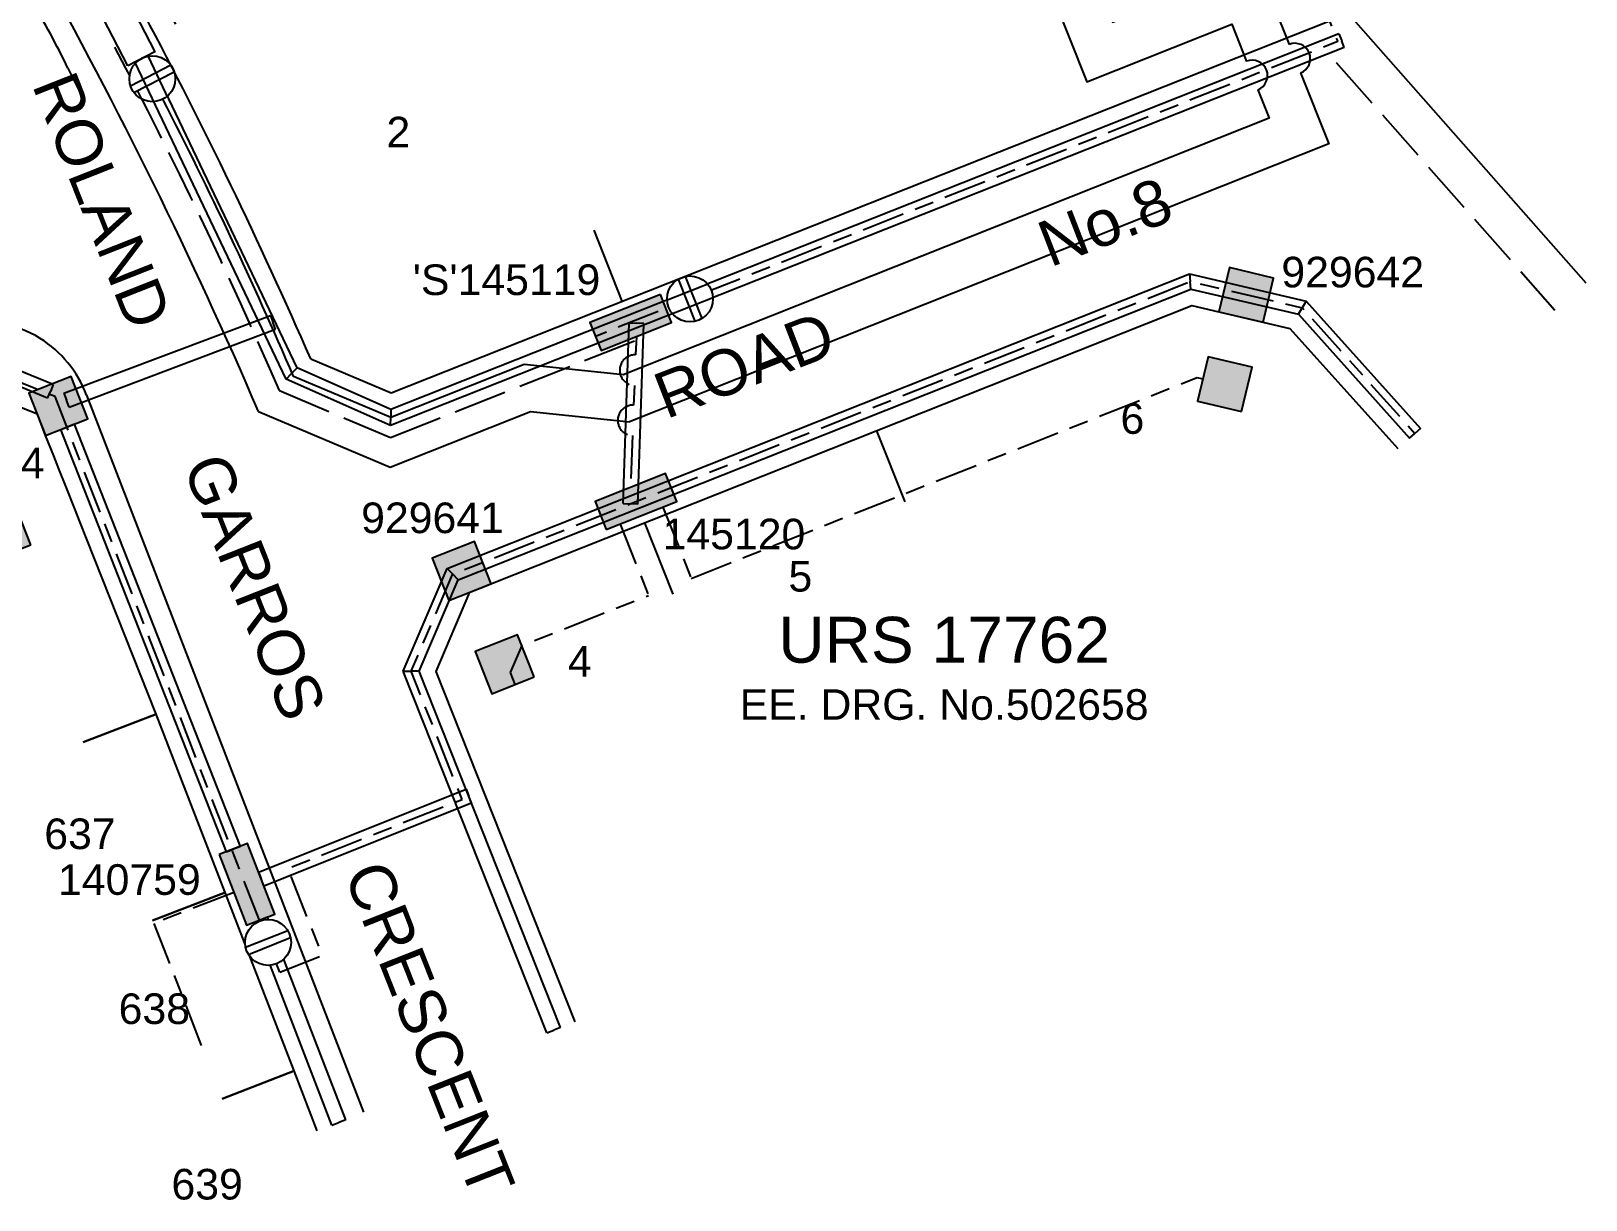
# Model space of a CAD drawing. Header units: metres. Extents: x 310835 to 311433, y 6270349 to 6270744.
# Drawn here: x 311328.8 to 311430.4, y 6270509 to 6270585.3 of the extents above; entities that cross this region are included whole.
import ezdxf
from ezdxf.enums import TextEntityAlignment as Align

# ---------------------------------------------------------------- set-up
doc = ezdxf.new("R2010")
doc.units = ezdxf.units.M
doc.header["$LTSCALE"] = 0.7
for name, pattern in [('Cable Exist OH', [1, 1, 0]), ('Cable Exist UG', [8.2, 4, -1.2, 1.8, -1.2]), ('IE Trench LV', [6.5, 5, -1.5])]:
    doc.linetypes.add(name, pattern=pattern)
doc.layers.get('0').update_dxf_attribs({"color": 6})
for name, color, linetype in [('_User Miscellaneous11', 7, 'Continuous'), ('_User Miscellaneous4', 7, 'Continuous'), ('_User Miscellaneous6', 7, 'Continuous'), ('_User Miscellaneous7', 150, 'Continuous'), ('_User Miscellaneous8', 7, 'Continuous'), ('_User_LV_Exist', 7, 'Continuous'), ('Cadastre Developer_SP_NEW', 4, 'Continuous'), ('Cadastre Land Parcels_SP_EXT', 4, 'Continuous'), ('Cadastre Roads_SP_EXT', 4, 'Continuous'), ('Cadastre Roads_SP_NEW', 8, 'Continuous'), ('Equip_LV_NEW', 5, 'Continuous'), ('Mains_LV_NEW_T84', 2, 'Continuous'), ('SupportsUG_SP_LV_EXT', 7, 'Continuous'), ('SupportsUG_SP_LV_NEW', 2, 'Continuous'), ('SupportsUG_SP_LV_SL_EXT', 7, 'Continuous'), ('Trench_SP_NEW', 2, 'Continuous'), ('UG_Details_SP_MISC', 7, 'Continuous')]:
    doc.layers.add(name, color=color, linetype=linetype)
doc.layers.add('_User Miscellaneous12', color=7, linetype='Continuous', lineweight=35)
doc.styles.add('ARIAL', font='arial.ttf', dxfattribs={"height": 2})
doc.styles.add('ARIAL 3.0', font='arial.ttf', dxfattribs={"height": 3})
doc.styles.add('COLUMN_LABEL', font='arial.ttf')
doc.styles.add('POLE_LABEL', font='arial.ttf')
doc.styles.get("Standard").update_dxf_attribs({"font": 'arial.ttf'})
doc.styles.add('style1', font='iso3098b.shx')
doc.linetypes.add('Cable New UG', pattern='A,8,-1,["x",style1,S=3.5,R=0,X=0.35,Y=-1],-3.5', length=12.5)

# ---------------------------------------------------------------- blocks, each defined once
blk = doc.blocks.new('PILLAR_EXT')
blk.add_hatch(color=256).paths.add_polyline_path([(-2.475, 2.49), (-2.475, 0.51), (2.475, 0.51), (2.475, 2.49)])
blk.add_lwpolyline([(-2.475, 0.51), (2.475, 0.51), (2.475, 2.49), (-2.475, 2.49)], close=True)
for tag, p, flags in [('OWNED_BY', (0, 1.3), 9), ('STATE', (0, 1.1), 9), ('SUPPORT_TYPE', (0, 0.9), 9), ('USAGE', (0, 0.7), 9), ('LEGEND', (0, 0.5), 9), ('LOCATION', (0, 0.3), 9), ('NOTES', (0, 0.1), 9), ('PARENT', (0, -0.1), 9), ('STREETNAME', (0, -0.3), 9), ('SUBURB', (0, -0.5), 1)]:
    blk.add_attdef(tag, p, '', height=0.2, dxfattribs=dict(flags=flags))
at = {"layer": '_User Miscellaneous6', "style": 'ARIAL', "flags": 8}
blk.add_attdef('ASSET_NUM', text='', height=2, dxfattribs=at).set_placement((1.5, 7.5), align=Align.TOP_LEFT)
blk = doc.blocks.new('*U89')
at = {"layer": '_User Miscellaneous7'}
blk.add_hatch(color=256, dxfattribs=at).paths.add_polyline_path([(-0.47, -12.51), (2.5, -12.51), (2.5, -9.54), (-0.47, -9.54)])
at = {"layer": '_User Miscellaneous8'}
blk.add_hatch(color=256, dxfattribs=at).paths.add_polyline_path([(-1.49, -1.49), (1.48, -1.49), (1.48, 1.48), (-1.49, 1.48)])
at = {"layer": '_User Miscellaneous7'}
blk.add_lwpolyline([(2.5, -12.51), (2.5, -9.54), (-0.47, -9.54), (-0.47, -12.51)], close=True, dxfattribs=at)
at = {"layer": '_User Miscellaneous8'}
blk.add_lwpolyline([(1.48, -1.49), (1.48, 1.48), (-1.49, 1.48), (-1.49, -1.49)], close=True, dxfattribs=at)
at = {"flags": 9}
for tag, style, p in [('STRUCTURE_PLANT_NUMBER', 'POLE_LABEL', (1.81, 0.03)), ('STREET_CODE', 'COLUMN_LABEL', (1.81, -0.2))]:
    blk.add_attdef(tag, text='', height=0.2, dxfattribs=dict(at, style=style)).set_placement(p, align=Align.MIDDLE_LEFT)
for tag, p in [('COLUMN_TYPE', (1.81, -0.4)), ('OWNED_BY', (1.81, -0.6)), ('STATE', (1.81, -0.8)), ('USAGE', (1.81, -1)), ('STREETNAME', (1.81, -1.6)), ('SUBURB', (1.81, -1.8)), ('LEGEND', (1.81, -1.2)), ('LOCATION', (1.81, -1.4)), ('NOTES', (1.81, -2))]:
    blk.add_attdef(tag, text='', height=0.2, dxfattribs=at).set_placement(p, align=Align.MIDDLE_LEFT)
at = {"flags": 1}
blk.add_attdef('Z', (1.81, -2.35), '', height=0.2, dxfattribs=at)
at = {"layer": '_User Miscellaneous6', "style": 'ARIAL', "flags": 8}
blk.add_attdef('ASSET_NUM', text='', height=2, dxfattribs=at).set_placement((2, 2), align=Align.MIDDLE_LEFT)
blk = doc.blocks.new('*U88')
at = {"layer": '_User Miscellaneous7'}
blk.add_hatch(color=256, dxfattribs=at).paths.add_polyline_path([(-2.23, -13.22), (0.74, -13.22), (0.74, -10.25), (-2.23, -10.25)])
at = {"layer": '_User Miscellaneous8'}
blk.add_hatch(color=256, dxfattribs=at).paths.add_polyline_path([(-1.49, -1.49), (1.48, -1.49), (1.48, 1.48), (-1.49, 1.48)])
at = {"layer": '_User Miscellaneous7'}
blk.add_lwpolyline([(0.74, -13.22), (0.74, -10.25), (-2.23, -10.25), (-2.23, -13.22)], close=True, dxfattribs=at)
at = {"layer": '_User Miscellaneous8'}
blk.add_lwpolyline([(1.48, -1.49), (1.48, 1.48), (-1.49, 1.48), (-1.49, -1.49)], close=True, dxfattribs=at)
at = {"flags": 9}
for tag, style, p in [('STRUCTURE_PLANT_NUMBER', 'POLE_LABEL', (1.81, 0.03)), ('STREET_CODE', 'COLUMN_LABEL', (1.81, -0.2))]:
    blk.add_attdef(tag, text='', height=0.2, dxfattribs=dict(at, style=style)).set_placement(p, align=Align.MIDDLE_LEFT)
for tag, p in [('COLUMN_TYPE', (1.81, -0.4)), ('OWNED_BY', (1.81, -0.6)), ('STATE', (1.81, -0.8)), ('USAGE', (1.81, -1)), ('STREETNAME', (1.81, -1.6)), ('SUBURB', (1.81, -1.8)), ('LEGEND', (1.81, -1.2)), ('LOCATION', (1.81, -1.4)), ('NOTES', (1.81, -2))]:
    blk.add_attdef(tag, text='', height=0.2, dxfattribs=at).set_placement(p, align=Align.MIDDLE_LEFT)
at = {"flags": 1}
blk.add_attdef('Z', (1.81, -2.35), '', height=0.2, dxfattribs=at)
at = {"layer": '_User Miscellaneous6', "style": 'ARIAL', "flags": 8}
blk.add_attdef('ASSET_NUM', text='', height=2, dxfattribs=at).set_placement((2, 2), align=Align.MIDDLE_LEFT)
blk = doc.blocks.new('*U35')
at = {"lineweight": -3}
blk.add_lwpolyline([(-2.48, 2.49), (2.47, 2.49), (2.47, 0.51), (-2.48, 0.51)], close=True, dxfattribs=at)
for tag, flags, p in [('STREET_CODE', 9, (1.5, 3.5)), ('OWNED_BY', 9, (1.5, 3.3)), ('OPERATED_BY', 9, (1.5, 3.1)), ('STATE', 9, (1.5, 2.7)), ('SUPPORT_TYPE', 9, (1.5, 2.5)), ('MAINTAINED_BY', 9, (1.5, 2.9)), ('USAGE', 9, (1.5, 2.3)), ('LEGEND', 9, (1.5, 2.1)), ('SUBURB', 9, (1.5, 1.7)), ('STREETNAME', 9, (1.5, 1.5)), ('PARENT', 9, (1.5, 1.9)), ('LOCATION', 9, (1.5, 1.3)), ('NOTES', 9, (1.5, 1.1)), ('Z', 1, (1.5, 0.9))]:
    blk.add_attdef(tag, text='', height=0.2, dxfattribs=dict(flags=flags)).set_placement(p, align=Align.MIDDLE_LEFT)
at = {"layer": '_User Miscellaneous4', "style": 'ARIAL', "flags": 8}
blk.add_attdef('ASSET_NUM', text='', height=2, dxfattribs=at).set_placement((2, 5.5), align=Align.MIDDLE_LEFT)
blk = doc.blocks.new('Earth')
for p, q in [((0, -2.04), (0, 0)), ((-1.5, -2.04), (1.5, -2.04)), ((-1, -2.64), (1, -2.64)), ((-0.25, -3.24), (0.25, -3.24))]:
    blk.add_line(p, q)
blk = doc.blocks.new('*U139')
at = {"layer": '_User Miscellaneous7'}
blk.add_hatch(color=256, dxfattribs=at).paths.add_polyline_path([(-1.13, -8.19), (1.84, -8.19), (1.84, -5.22), (-1.13, -5.22)])
at = {"layer": '_User Miscellaneous8'}
blk.add_hatch(color=256, dxfattribs=at).paths.add_polyline_path([(-1.49, -1.49), (1.48, -1.49), (1.48, 1.48), (-1.49, 1.48)])
at = {"layer": '_User Miscellaneous7'}
blk.add_lwpolyline([(1.84, -8.19), (1.84, -5.22), (-1.13, -5.22), (-1.13, -8.19)], close=True, dxfattribs=at)
at = {"layer": '_User Miscellaneous8'}
blk.add_lwpolyline([(1.48, -1.49), (1.48, 1.48), (-1.49, 1.48), (-1.49, -1.49)], close=True, dxfattribs=at)
at = {"flags": 9}
for tag, style, p in [('STRUCTURE_PLANT_NUMBER', 'POLE_LABEL', (1.81, 0.03)), ('STREET_CODE', 'COLUMN_LABEL', (1.81, -0.2))]:
    blk.add_attdef(tag, text='', height=0.2, dxfattribs=dict(at, style=style)).set_placement(p, align=Align.MIDDLE_LEFT)
for tag, p in [('COLUMN_TYPE', (1.81, -0.4)), ('OWNED_BY', (1.81, -0.6)), ('STATE', (1.81, -0.8)), ('USAGE', (1.81, -1)), ('STREETNAME', (1.81, -1.6)), ('SUBURB', (1.81, -1.8)), ('LEGEND', (1.81, -1.2)), ('LOCATION', (1.81, -1.4)), ('NOTES', (1.81, -2))]:
    blk.add_attdef(tag, text='', height=0.2, dxfattribs=at).set_placement(p, align=Align.MIDDLE_LEFT)
at = {"flags": 1}
blk.add_attdef('Z', (1.81, -2.35), '', height=0.2, dxfattribs=at)
at = {"layer": '_User Miscellaneous6', "style": 'ARIAL', "flags": 8}
blk.add_attdef('ASSET_NUM', text='', height=2, dxfattribs=at).set_placement((2, 2), align=Align.MIDDLE_LEFT)
blk = doc.blocks.new('*U37')
at = {"layer": '_User Miscellaneous7'}
blk.add_hatch(color=256, dxfattribs=at).paths.add_polyline_path([(-1.49, -4.51), (-1.49, -7.49), (1.48, -7.49), (1.48, -4.51)])
at = {"layer": '_User Miscellaneous8'}
blk.add_hatch(color=256, dxfattribs=at).paths.add_polyline_path([(-1.49, 1.48), (-1.49, -1.49), (1.48, -1.49), (1.48, 1.48)])
at = {"layer": '_User Miscellaneous7'}
blk.add_lwpolyline([(1.48, -7.49), (1.48, -4.51), (-1.49, -4.51), (-1.49, -7.49)], close=True, dxfattribs=at)
at = {"layer": '_User Miscellaneous8'}
blk.add_lwpolyline([(1.48, -1.49), (1.48, 1.48), (-1.49, 1.48), (-1.49, -1.49)], close=True, dxfattribs=at)
at = {"flags": 9}
for tag, style, p in [('STRUCTURE_PLANT_NUMBER', 'POLE_LABEL', (1.81, 0.03)), ('STREET_CODE', 'COLUMN_LABEL', (1.81, -0.2))]:
    blk.add_attdef(tag, text='', height=0.2, dxfattribs=dict(at, style=style)).set_placement(p, align=Align.MIDDLE_LEFT)
for tag, p in [('COLUMN_TYPE', (1.81, -0.4)), ('OWNED_BY', (1.81, -0.6)), ('STATE', (1.81, -0.8)), ('USAGE', (1.81, -1)), ('STREETNAME', (1.81, -1.6)), ('SUBURB', (1.81, -1.8)), ('LEGEND', (1.81, -1.2)), ('LOCATION', (1.81, -1.4)), ('NOTES', (1.81, -2))]:
    blk.add_attdef(tag, text='', height=0.2, dxfattribs=at).set_placement(p, align=Align.MIDDLE_LEFT)
at = {"flags": 1}
blk.add_attdef('Z', (1.81, -2.35), '', height=0.2, dxfattribs=at)
at = {"layer": '_User Miscellaneous6', "style": 'ARIAL', "flags": 8}
blk.add_attdef('ASSET_NUM', text='', height=2, dxfattribs=at).set_placement((2, 2), align=Align.MIDDLE_LEFT)
blk = doc.blocks.new('A$C7DAD38F0')
at = {"layer": '_User Miscellaneous11', "color": 3, "style": 'ARIAL'}
blk.add_attdef('DRG_NO', text='', height=2, dxfattribs=at).set_placement((0, -4.23), align=Align.MIDDLE_CENTER)
at = {"layer": '_User Miscellaneous6', "color": 2, "style": 'ARIAL 3.0'}
blk.add_attdef('URS___', text='', height=3, dxfattribs=at).set_placement((0, 0), align=Align.MIDDLE_CENTER)
blk = doc.blocks.new('*U160')
for tag, flags, p in [('TYPE', 9, (1.5, -2.6)), ('Z', 1, (1.5, -2.8)), ('NUMBER_OF_PHASES', 9, (1.5, -2.4))]:
    blk.add_attdef(tag, text='', height=0.2, dxfattribs=dict(flags=flags)).set_placement(p, align=Align.MIDDLE_LEFT)
blk.add_wipeout([(0.42, 0.87), (0.3, 0.73), (0.19, 0.58), (0.11, 0.41), (0.05, 0.23), (0, 0.05), (-0.01, -0.14), (-0.01, -0.32), (0.02, -0.51), (0.07, -0.69), (0.15, -0.86), (0.24, -1.02), (0.36, -1.17), (0.49, -1.3), (0.64, -1.42), (0.8, -1.51), (0.97, -1.59), (1.15, -1.64), (1.34, -1.67), (1.53, -1.68), (1.71, -1.66), (1.9, -1.62), (2.07, -1.55), (2.24, -1.47), (2.4, -1.36), (2.54, -1.24), (2.66, -1.1), (2.77, -0.94), (2.85, -0.78), (2.91, -0.6), (2.96, -0.42), (2.97, -0.23), (2.97, -0.04), (2.94, 0.14), (2.89, 0.32), (2.81, 0.5), (2.72, 0.66), (2.6, 0.81), (2.47, 0.94), (2.32, 1.05), (2.16, 1.15), (1.99, 1.22), (1.81, 1.28), (1.62, 1.3), (1.43, 1.31), (1.25, 1.29), (1.06, 1.25), (0.89, 1.19), (0.72, 1.1), (0.57, 1)])
for p, q in [((1.23, -1.66), (1.23, 1.3)), ((1.73, -1.66), (1.73, 1.3))]:
    blk.add_line(p, q)
blk.add_circle((1.48, -0.18), 1.5)
at = {"flags": 9}
for tag, p in [('ACTUAL_STATUS', (1.5, 0)), ('CONSTRUCTED_VOLTAGE', (1.5, -0.2)), ('OPERATING_VOLTAGE', (1.5, -0.6)), ('ORIENTATION', (1.5, -0.8)), ('STATE', (1.5, -1)), ('NO_PHASES', (1.5, -0.4)), ('SWITCH_TYPE', (1.5, -1.2)), ('OWNED_BY', (1.5, -1.8)), ('OPERATED_BY', (1.5, -2)), ('USAGE', (1.5, -1.4)), ('NOTES', (1.5, -1.6)), ('MAINTAINED_BY', (1.5, -2.2))]:
    blk.add_attdef(tag, text='', height=0.2, dxfattribs=at).set_placement(p, align=Align.MIDDLE_LEFT)
blk = doc.blocks.new('LV_UG_LINKS_CLOSED_NEW')
for tag, flags, p in [('TYPE', 9, (1.5, -2.6)), ('Z', 1, (1.5, -2.8)), ('MAINTAINED_BY', 9, (1.5, -2.2)), ('NUMBER_OF_PHASES', 9, (1.5, -2.4))]:
    blk.add_attdef(tag, text='', height=0.2, dxfattribs=dict(flags=flags)).set_placement(p, align=Align.MIDDLE_LEFT)
blk.add_wipeout([(-1.06, 1.06), (-1.18, 0.92), (-1.29, 0.76), (-1.37, 0.59), (-1.43, 0.42), (-1.48, 0.23), (-1.49, 0.05), (-1.49, -0.14), (-1.46, -0.33), (-1.41, -0.51), (-1.33, -0.68), (-1.24, -0.84), (-1.12, -0.99), (-0.99, -1.12), (-0.84, -1.24), (-0.68, -1.33), (-0.51, -1.41), (-0.33, -1.46), (-0.14, -1.49), (0.05, -1.49), (0.23, -1.48), (0.42, -1.43), (0.59, -1.37), (0.76, -1.29), (0.92, -1.18), (1.06, -1.06), (1.18, -0.92), (1.29, -0.76), (1.37, -0.59), (1.43, -0.42), (1.48, -0.23), (1.49, -0.05), (1.49, 0.14), (1.46, 0.33), (1.41, 0.51), (1.33, 0.68), (1.24, 0.84), (1.12, 0.99), (0.99, 1.12), (0.84, 1.24), (0.68, 1.33), (0.51, 1.41), (0.33, 1.46), (0.14, 1.49), (-0.05, 1.49), (-0.23, 1.48), (-0.42, 1.43), (-0.59, 1.37), (-0.76, 1.29), (-0.92, 1.18)])
for p, q in [((-0.25, -1.48), (-0.25, 1.48)), ((0.25, -1.48), (0.25, 1.48))]:
    blk.add_line(p, q)
blk.add_circle((0, 0), 1.5)
at = {"flags": 9}
for tag, p in [('ACTUAL_STATUS', (1.5, 0)), ('CONSTRUCTED_VOLTAGE', (1.5, -0.2)), ('OPERATING_VOLTAGE', (1.5, -0.6)), ('ORIENTATION', (1.5, -0.8)), ('STATE', (1.5, -1)), ('NO_PHASES', (1.5, -0.4)), ('SWITCH_TYPE', (1.5, -1.2)), ('OWNED_BY', (1.5, -1.8)), ('OPERATED_BY', (1.5, -2)), ('USAGE', (1.5, -1.4)), ('NOTES', (1.5, -1.6))]:
    blk.add_attdef(tag, text='', height=0.2, dxfattribs=at).set_placement(p, align=Align.MIDDLE_LEFT)

msp = doc.modelspace()

# ---------------------------------------------------------------- linework, layer by layer
at = {"layer": '_User_LV_Exist', "color": 7, "linetype": 'Cable Exist UG', "flags": 128}
for points in [[(311410.62, 6270593.6), (311414.19, 6270584.65), (311365.71, 6270565.39)], [(311368.38, 6270565.38), (311368.33, 6270564.18)], [(311343.78, 6270527.17), (311330.41, 6270561.46), (311323.89, 6270564.05), (311265.27, 6270541.5), (311263.01, 6270536.26), (311246.74, 6270529.98), (311241.54, 6270532.26), (311195.85, 6270514.62)], [(311371.96, 6270549.57), (311405.02, 6270562.7), (311405.38, 6270562.62)], [(311368.25, 6270562.18), (311368.2, 6270560.9)], [(311368.12, 6270558.9), (311367.99, 6270555.51)], [(311370.11, 6270554.23), (311371.96, 6270549.57)], [(311367.32, 6270553.12), (311369.17, 6270548.46)], [(311360.47, 6270542.63), (311360.16, 6270543.42), (311360.91, 6270545.18), (311369.17, 6270548.46)], [(311342.03, 6270529.03), (311336.86, 6270527.01)], [(311336.86, 6270527.01), (311340.22, 6270518.38)], [(311344.41, 6270525.55), (311344.23, 6270526.01)], [(311345.08, 6270523.84), (311344.86, 6270524.39)]]:
    msp.add_lwpolyline(points, dxfattribs=at)
at = {"layer": '_User_LV_Exist', "color": 7, "linetype": 'Cable Exist UG'}
for centre in [(311368.29, 6270563.18), (311368.16, 6270559.9)]:
    msp.add_arc(centre, 1, 87.7158, 267.7158, dxfattribs=at)
at = {"layer": 'Cadastre Developer_SP_NEW'}
for points in [[(311367.46, 6270567.69), (311365.62, 6270572.34)], [(311384.07, 6270559.22), (311385.91, 6270554.57)], [(311368.91, 6270553.2), (311370.75, 6270548.55)]]:
    msp.add_lwpolyline(points, dxfattribs=at)
at = {"layer": 'Cadastre Land Parcels_SP_EXT', "linetype": 'Continuous'}
for p, q in [((311329.25, 6270560.3), (311323.88, 6270562.44)), ((311329.79, 6270558.92), (311329.25, 6270560.3)), ((311330.32, 6270557.59), (311329.79, 6270558.92)), ((311330.66, 6270556.73), (311330.32, 6270557.59)), ((311331.15, 6270555.49), (311330.66, 6270556.73)), ((311331.7, 6270554.12), (311331.15, 6270555.49)), ((311332.05, 6270553.23), (311331.7, 6270554.12)), ((311332.46, 6270552.18), (311332.05, 6270553.23)), ((311337.01, 6270540.7), (311332.46, 6270552.18)), ((311332.24, 6270538.86), (311337.01, 6270540.7)), ((311337.01, 6270540.7), (311332.24, 6270538.86)), ((311341.51, 6270529.04), (311337.01, 6270540.7)), ((311336.78, 6270527.21), (311341.51, 6270529.04)), ((311341.51, 6270529.04), (311336.78, 6270527.21)), ((311346.02, 6270517.38), (311341.51, 6270529.04)), ((311346.02, 6270517.38), (311341.32, 6270515.56)), ((311341.32, 6270515.56), (311346.02, 6270517.38)), ((311347.53, 6270513.46), (311346.02, 6270517.38))]:
    msp.add_line(p, q, dxfattribs=at)
at = {"layer": 'Cadastre Roads_SP_NEW'}
msp.add_line((311331.25, 6270582.92), (311332.06, 6270581.26), dxfattribs=at)
at = {"layer": 'Cadastre Roads_SP_NEW', "flags": 128}
msp.add_lwpolyline([(311332.45, 6270561.55), (311350.56, 6270514.68)], dxfattribs=at)
at = {"layer": 'Cadastre Roads_SP_NEW'}
for centre, radius, start, end in [((311277.32, 6270556.62), 60, 26.0021, 30.7823), ((311325.52, 6270558.97), 7.4, 58.1411, 101.8849), ((311325.52, 6270558.97), 7.4, 20.4209, 58.1411)]:
    msp.add_arc(centre, radius, start, end, dxfattribs=at)
at = {"layer": 'Mains_LV_NEW_T84', "linetype": 'Cable New UG', "flags": 128}
for points in [[(311410.73, 6270608.13), (311407.28, 6270616.8), (311387.15, 6270608.77), (311397.81, 6270582.03), (311407.27, 6270585.8), (311408.24, 6270583.36)], [(311403.3, 6270605.17), (311400.96, 6270611.05), (311391.05, 6270607.1), (311399.49, 6270585.93), (311408.94, 6270589.7), (311411.03, 6270584.47)], [(311411.77, 6270582.61), (311413.62, 6270577.97), (311367.93, 6270559.81)], [(311408.98, 6270581.51), (311409.72, 6270579.65), (311367.51, 6270562.87), (311361.05, 6270563.54), (311352.33, 6270560.08), (311345.98, 6270562.77)], [(311343.7, 6270560.48), (311352.29, 6270556.84), (311361.47, 6270560.48)], [(311361.47, 6270560.48), (311367.93, 6270559.81)]]:
    msp.add_lwpolyline(points, dxfattribs=at)
at = {"layer": 'Mains_LV_NEW_T84', "linetype": 'Cable New UG'}
for centre in [(311411.4, 6270583.54), (311408.61, 6270582.44)]:
    msp.add_arc(centre, 1, 291.7374, 111.7374, dxfattribs=at)
at = {"layer": 'Trench_SP_NEW', "linetype": 'IE Trench LV'}
for points in [[(311414.1, 6270583.28), (311428.38, 6270567.1)], [(311345.07, 6270561.85), (311352.31, 6270558.78), (311368.83, 6270565.33)]]:
    msp.add_lwpolyline(points, dxfattribs=at)
at = {"layer": 'UG_Details_SP_MISC'}
for p, q in [((311414.27, 6270585.16), (311414.45, 6270584.71)), ((311414.62, 6270584.27), (311414.45, 6270584.71)), ((311404.52, 6270569.47), (311412.13, 6270567.69)), ((311404.52, 6270569.47), (311404.55, 6270568.97)), ((311404.59, 6270568.47), (311404.55, 6270568.97)), ((311404.59, 6270568.47), (311411.62, 6270566.83)), ((311412.13, 6270567.69), (311411.87, 6270567.26)), ((311412.13, 6270567.69), (311419.59, 6270559.37)), ((311330.98, 6270561.67), (311344.47, 6270566.76)), ((311344.47, 6270566.76), (311344.64, 6270566.31)), ((311411.62, 6270566.83), (311411.87, 6270567.26)), ((311411.62, 6270566.83), (311418.88, 6270558.73)), ((311331.32, 6270560.77), (311344.81, 6270565.86)), ((311344.81, 6270565.86), (311344.64, 6270566.31)), ((311367.51, 6270554.46), (311367.9, 6270566.27)), ((311367.9, 6270566.27), (311368.38, 6270566.25)), ((311368.86, 6270566.23), (311368.38, 6270566.25)), ((311368.47, 6270554.43), (311368.86, 6270566.23)), ((311330.28, 6270562.24), (311324.09, 6270564.79)), ((311329.92, 6270561.35), (311323.72, 6270563.9)), ((311345.5, 6270562.6), (311345.86, 6270562.96)), ((311352.32, 6270559.56), (311345.5, 6270562.6)), ((311346.22, 6270563.33), (311345.86, 6270562.96)), ((311352.34, 6270560.6), (311346.22, 6270563.33)), ((311329.92, 6270561.35), (311330.1, 6270561.79)), ((311330.28, 6270562.24), (311330.1, 6270561.79)), ((311330.98, 6270561.67), (311331.15, 6270561.22)), ((311331.32, 6270560.77), (311331.15, 6270561.22)), ((311352.34, 6270560.6), (311352.33, 6270560.08)), ((311330.78, 6270559.3), (311331.23, 6270559.47)), ((311331.68, 6270559.65), (311331.23, 6270559.47)), ((311342.51, 6270532.05), (311331.68, 6270559.65)), ((311352.32, 6270559.56), (311352.33, 6270560.08)), ((311341.61, 6270531.7), (311330.78, 6270559.3)), ((311418.88, 6270558.73), (311419.23, 6270559.05)), ((311419.59, 6270559.37), (311419.23, 6270559.05)), ((311367.51, 6270554.46), (311367.99, 6270554.45)), ((311368.47, 6270554.43), (311367.99, 6270554.45)), ((311353.15, 6270543.51), (311356.02, 6270550.21)), ((311354.19, 6270543.5), (311356.74, 6270549.47)), ((311356.02, 6270550.21), (311356.38, 6270549.84)), ((311356.74, 6270549.47), (311356.38, 6270549.84)), ((311362.53, 6270519.87), (311353.15, 6270543.51)), ((311353.15, 6270543.51), (311353.67, 6270543.51)), ((311354.19, 6270543.5), (311353.67, 6270543.51)), ((311363.42, 6270520.22), (311354.19, 6270543.5)), ((311343.7, 6270530.37), (311357.25, 6270535.79)), ((311357.25, 6270535.79), (311357.43, 6270535.34)), ((311357.6, 6270534.9), (311357.43, 6270535.34)), ((311344.05, 6270529.48), (311357.6, 6270534.9)), ((311342.51, 6270532.05), (311342.06, 6270531.88)), ((311341.61, 6270531.7), (311342.06, 6270531.88)), ((311343.7, 6270530.37), (311343.87, 6270529.93)), ((311344.05, 6270529.48), (311343.87, 6270529.93)), ((311343.39, 6270527.09, 76.57), (311343.84, 6270527.26, 76.57)), ((311348.49, 6270513.84, 76.57), (311343.39, 6270527.09, 76.57)), ((311344.29, 6270527.43, 76.57), (311343.84, 6270527.26, 76.57)), ((311349.39, 6270514.19, 76.57), (311344.29, 6270527.43, 76.57)), ((311362.53, 6270519.87), (311362.98, 6270520.05)), ((311363.42, 6270520.22), (311362.98, 6270520.05)), ((311348.49, 6270513.84, 76.57), (311348.94, 6270514.02, 76.57)), ((311349.39, 6270514.19, 76.57), (311348.94, 6270514.02, 76.57))]:
    msp.add_line(p, q, dxfattribs=at)

# ---------------------------------------------------------------- block references
at = {"layer": '_User Miscellaneous12'}
msp.add_blockref('A$C7DAD38F0', (311388.48, 6270545.56), dxfattribs=at).add_auto_attribs({'URS___': 'URS 17762', 'DRG_NO': 'EE. DRG. No.502658'})
at = {"layer": 'Equip_LV_NEW', "linetype": 'Cable Exist OH', "lineweight": 0, "rotation": 117.3853398604873}
msp.add_blockref('Earth', (311335.79, 6270586.19), dxfattribs=at)
at = {"layer": 'SupportsUG_SP_LV_EXT'}
ref = msp.add_blockref('PILLAR_EXT', (311368.9, 6270553.2), dxfattribs=dict(at, rotation=21.62220402174201))
ref.add_attrib('ASSET_NUM_001', '145120', (311370.09, 6270551.47), dxfattribs={"layer": '_User Miscellaneous6', "height": 2, "style": 'ARIAL'})
ref = msp.add_blockref('PILLAR_EXT', (311341.55, 6270529.03), dxfattribs=dict(at, rotation=291.1041469442106))
ref.add_attrib('ASSET_NUM_001', '140759', (311330.6, 6270528.89), dxfattribs={"layer": '_User Miscellaneous6', "height": 2, "style": 'ARIAL'})
at = {"layer": 'SupportsUG_SP_LV_NEW'}
ref = msp.add_blockref('*U35', (311336.24, 6270586.42), dxfattribs=dict(at, rotation=117.3853398269427))
ref.add_attrib('ASSET_NUM_001', "'S'148444", (311335.01, 6270589.94), dxfattribs={"layer": '_User Miscellaneous4', "height": 2, "style": 'ARIAL'})
at = {"layer": 'SupportsUG_SP_LV_SL_EXT'}
ref = msp.add_blockref('*U37', (311408.22, 6270568.1), dxfattribs=dict(at, rotation=346.5143868895455))
ref.add_attrib('ASSET_NUM_001', '929642', (311410.51, 6270568.59), dxfattribs={"layer": '_User Miscellaneous6', "height": 2, "style": 'ARIAL'})
ref = msp.add_blockref('*U88', (311323.34, 6270563.83, 76.83), dxfattribs=dict(at, rotation=21.21022611210169))
ref.add_attrib('ASSET_NUM_001', '919046', (311313.13, 6270565.58, 76.83), dxfattribs={"layer": '_User Miscellaneous6', "height": 2, "style": 'ARIAL'})
ref = msp.add_blockref('*U89', (311330.63, 6270560.83), dxfattribs=dict(at, rotation=291.425221491565))
ref.add_attrib('ASSET_NUM_001', '919044', (311320.39, 6270556.11), dxfattribs={"layer": '_User Miscellaneous6', "height": 2, "style": 'ARIAL'})
ref = msp.add_blockref('*U139', (311356.97, 6270550.06), dxfattribs=dict(at, rotation=21.66208378056144))
ref.add_attrib('ASSET_NUM_001', '929641', (311350.4, 6270552.53), dxfattribs={"layer": '_User Miscellaneous6', "height": 2, "style": 'ARIAL'})

# ---------------------------------------------------------------- texts
at = {"layer": 'Cadastre Developer_SP_NEW', "style": 'ARIAL'}
for s, p in [('2', (311352.83, 6270577.74)), ('6', (311400.78, 6270559.02)), ('5', (311379.09, 6270548.71)), ('4', (311364.68, 6270543.15)), ('637', (311332.03, 6270531.88)), ('638', (311336.89, 6270520.45)), ('639', (311340.34, 6270508.98))]:
    msp.add_text(s, height=2, dxfattribs=at).set_placement(p, align=Align.CENTER)
at = {"layer": 'Cadastre Roads_SP_EXT'}
for s, rotation, p in [('ROLAND        GARROS         CRESCENT', 291.561, (311328.88, 6270581.83)), ('No.8', 21.1088, (311395.4, 6270569.88))]:
    msp.add_text(s, height=3, rotation=rotation, dxfattribs=at).set_placement(p)

# ---------------------------------------------------------------- next in the draw order: block references
at = {"layer": 'Equip_LV_NEW', "linetype": 'Cable Exist OH', "lineweight": 0}
for name, p, rotation in [('*U160', (311336.24, 6270583.62), 297.3889795019571), ('LV_UG_LINKS_CLOSED_NEW', (311371.88, 6270567.84), 201.6752313283114), ('LV_UG_LINKS_CLOSED_NEW', (311344.32, 6270525.78), 291.6412805640001)]:
    msp.add_blockref(name, p, dxfattribs=dict(at, rotation=rotation))

# ---------------------------------------------------------------- next in the draw order: linework, layer by layer
at = {"layer": '_User_LV_Exist', "color": 7, "linetype": 'Cable Exist UG', "flags": 128}
msp.add_lwpolyline([(311345.08, 6270523.84), (311347.87, 6270524.93), (311345.62, 6270530.62), (311356.99, 6270535.13), (311353.67, 6270543.51), (311356.38, 6270549.84), (311404.55, 6270568.97), (311411.87, 6270567.26), (311419.23, 6270559.05)], dxfattribs=at)
at = {"layer": 'Cadastre Developer_SP_NEW'}
for points in [[(311347.12, 6270563.92), (311352.35, 6270561.7), (311414.87, 6270586.5), (311430.4, 6270568.88)], [(311364.37, 6270520.6), (311355.29, 6270543.48), (311357.51, 6270548.67), (311404.67, 6270567.4), (311411.07, 6270565.91), (311418.12, 6270558.05)]]:
    msp.add_lwpolyline(points, dxfattribs=at)
msp.add_arc((311045.81, 6270432.26), 328.81, 23.6041, 27.96, dxfattribs=at)
at = {"layer": 'Mains_LV_NEW_T84', "linetype": 'Cable New UG'}
for centre, radius, start, end in [((311045.81, 6270432.26), 324.31, 23.2886, 29.086), ((311072.82, 6270445.23), 297.38, 23.2828, 27.1421)]:
    msp.add_arc(centre, radius, start, end, dxfattribs=at)
at = {"layer": 'Trench_SP_NEW', "linetype": 'IE Trench LV'}
msp.add_arc((311045.81, 6270432.26), 326.11, 23.4155, 27.7869, dxfattribs=at)
at = {"layer": 'UG_Details_SP_MISC'}
for p, q in [((311414.27, 6270585.16), (311352.34, 6270560.6)), ((311414.62, 6270584.27), (311352.32, 6270559.56)), ((311335.62, 6270583.33), (311336.05, 6270583.54)), ((311345.5, 6270562.6), (311335.62, 6270583.33)), ((311336.48, 6270583.74), (311336.05, 6270583.54)), ((311346.22, 6270563.33), (311336.48, 6270583.74)), ((311356.02, 6270550.21), (311404.52, 6270569.47)), ((311356.74, 6270549.47), (311404.59, 6270568.47))]:
    msp.add_line(p, q, dxfattribs=at)

# ---------------------------------------------------------------- next in the draw order: block references
at = {"layer": 'SupportsUG_SP_LV_EXT'}
ref = msp.add_blockref('PILLAR_EXT', (311367.46, 6270567.69), dxfattribs=dict(at, rotation=201.6222040232973))
ref.add_attrib('ASSET_NUM_001', "'S'145119", (311353.77, 6270568.09), dxfattribs={"layer": '_User Miscellaneous6', "height": 2, "style": 'ARIAL'})

# ---------------------------------------------------------------- next in the draw order: texts
at = {"layer": 'Cadastre Roads_SP_EXT'}
msp.add_text('ROAD', height=3, rotation=21.1088, dxfattribs=at).set_placement((311370.32, 6270559.96))

doc.saveas('drawing.dxf')
